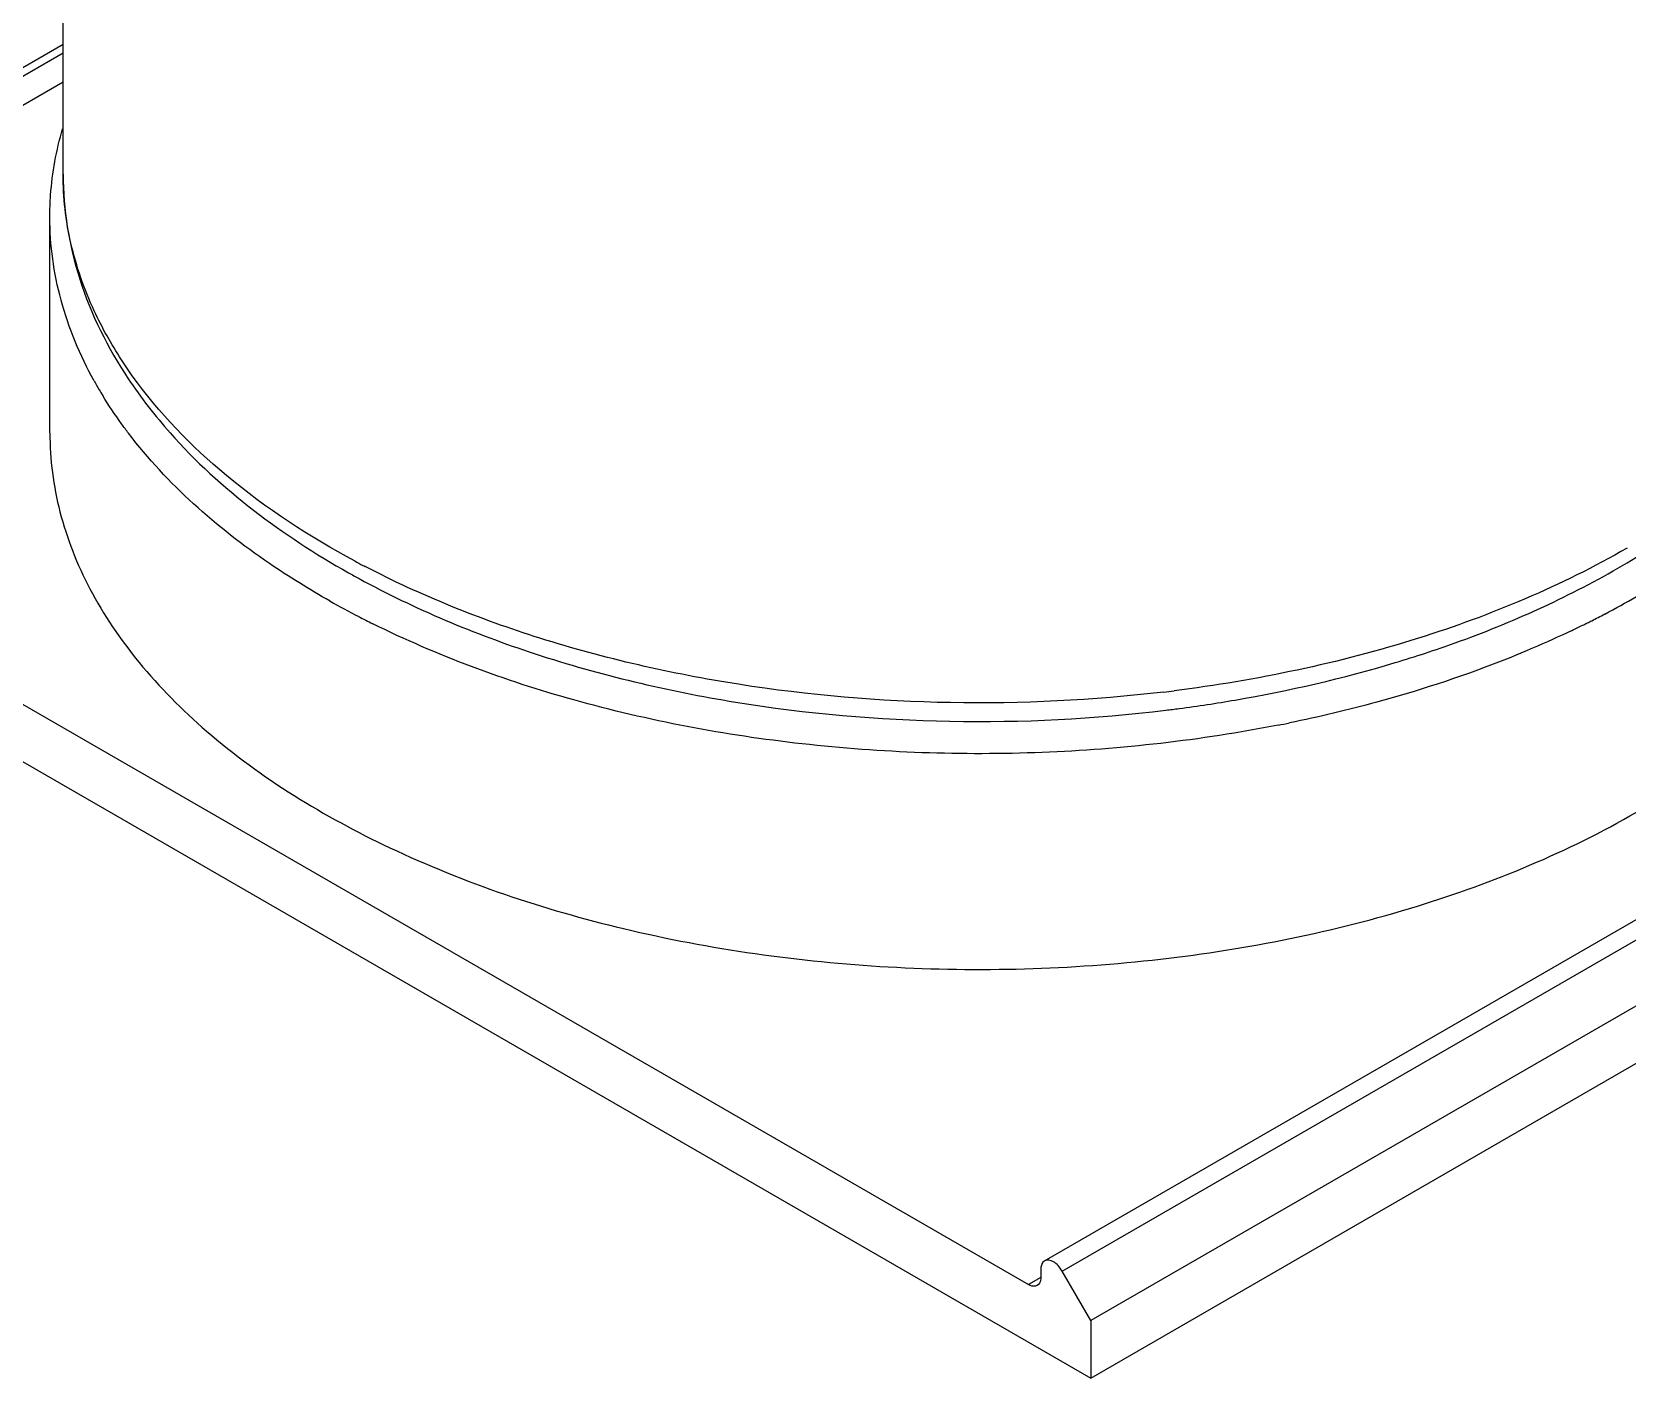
# Model space of a CAD drawing. Header units: millimetres. Extents: x 0 to 1189, y 0 to 841.
# Drawn here: x 652 to 742.5, y 426.8 to 503.2 of the extents above; entities that cross this region are included whole.
import ezdxf

# ---------------------------------------------------------------- set-up
doc = ezdxf.new("R2010")
doc.units = ezdxf.units.MM
doc.header["$LTSCALE"] = 65.395
doc.layers.get('0').update_dxf_attribs({"linetype": 'CONTINUOUS'})
doc.layers.add('SURFACES', color=7, linetype='CONTINUOUS')

msp = doc.modelspace()

# ---------------------------------------------------------------- linework, layer by layer
at = {"color": 9, "linetype": 'Continuous'}
for p, q in [((653.73, 502.479), (621.277, 483.743)), ((621.277, 483.264), (653.73, 502.001)), ((621.985, 482.04), (653.73, 500.368)), ((710.435, 432.845), (793.339, 480.709)), ((709.228, 432.486), (708.521, 432.078))]:
    msp.add_line(p, q, dxfattribs=at)
at = {"color": 7, "linetype": 'Continuous'}
for p, q in [((709.435, 433.422), (792.339, 481.287)), ((794.96, 477.901), (712.057, 430.037)), ((650.941, 465.322), (708.521, 432.078)), ((709.228, 432.965), (709.228, 432.486)), ((712.057, 430.037), (710.435, 432.845)), ((712.057, 430.037), (712.057, 426.771))]:
    msp.add_line(p, q, dxfattribs=at)
at = {"color": 9, "linetype": 'Continuous'}
for centre, radius, start, end in [((694.982, 519.081), 52.143, 241.74669, 242.30933), ((695.251, 519.592), 52.72, 242.30858, 242.46515), ((706.051, 551.245), 86.127, 276.76896, 277.15825)]:
    msp.add_arc(centre, radius, start, end, dxfattribs=at)
at = {"color": 7, "linetype": 'Continuous'}
for centre, radius, start, end in [((694.744, 516.536), 50.551, 240.60381, 241.37693), ((706.07, 548.276), 84.213, 276.99152, 277.51636)]:
    msp.add_arc(centre, radius, start, end, dxfattribs=at)
for points, knots in [([(653.73, 495.125), (653.73, 493.115), (654.403, 488.982), (656.269, 485.256), (657.43, 483.508)], [0, 0, 0, 0, 0.489327, 1, 1, 1, 1]), ([(741.982, 472.752), (744.723, 474.335), (749.66, 477.839), (753.555, 482.542), (754.953, 485.009)], [0, 0, 0, 0, 0.52754, 1, 1, 1, 1]), ([(657.43, 483.508), (658.148, 482.428), (661.591, 478.01), (666.196, 474.598), (669.932, 472.494)], [0, 0, 0, 0, 0.232245, 1, 1, 1, 1]), ([(652.98, 480.425), (652.981, 478.924), (653.382, 475.845), (655.149, 471.401), (658.014, 467.187), (663.407, 461.775), (672.597, 456.182), (685.81, 451.769), (700.637, 449.686), (715.877, 450.108), (730.285, 452.992), (739.126, 456.639), (743.03, 458.893)], [0, 0, 0, 0, 0.04286, 0.08749, 0.135325, 0.187292, 0.304559, 0.438231, 0.582577, 0.729731, 0.871318, 1, 1, 1, 1]), ([(729.34, 467.392), (730.484, 467.736), (734.837, 469.168), (739.048, 471.058), (741.982, 472.752)], [0, 0, 0, 0, 0.260665, 1, 1, 1, 1]), ([(670.528, 472.163), (673.706, 470.429), (680.697, 467.512), (692.022, 464.839), (704.079, 463.78), (712.261, 464.191), (716.321, 464.689)], [0, 0, 0, 0, 0.230796, 0.479748, 0.739228, 1, 1, 1, 1]), ([(717.086, 464.787), (718.143, 464.926), (722.274, 465.551), (726.36, 466.494), (729.34, 467.392)], [0, 0, 0, 0, 0.255072, 1, 1, 1, 1]), ([(709.435, 433.422), (709.402, 433.403), (709.267, 433.29), (709.228, 433.099), (709.228, 432.965)], [0, 0, 0, 0, 0.220886, 1, 1, 1, 1]), ([(710.435, 432.845), (710.371, 432.956), (710.222, 433.156), (709.919, 433.424), (709.58, 433.506), (709.435, 433.422)], [0, 0, 0, 0, 0.311733, 0.593488, 1, 1, 1, 1]), ([(709.021, 432.029), (708.988, 432.01), (708.822, 431.95), (708.637, 432.011), (708.521, 432.078)], [0, 0, 0, 0, 0.220859, 1, 1, 1, 1]), ([(709.228, 432.486), (709.228, 432.436), (709.217, 432.267), (709.126, 432.089), (709.021, 432.029)], [0, 0, 0, 0, 0.294965, 1, 1, 1, 1])]:
    msp.add_open_spline(points, degree=3, knots=knots, dxfattribs=at)
at = {"color": 9, "linetype": 'Continuous'}
for points, knots in [([(655.502, 487.355), (654.93, 488.587), (654.039, 491.13), (653.73, 493.811), (653.73, 495.125)], [0, 0, 0, 0, 0.508105, 1, 1, 1, 1]), ([(657.66, 483.676), (657.448, 483.973), (656.646, 485.148), (655.948, 486.395), (655.502, 487.355)], [0, 0, 0, 0, 0.256379, 1, 1, 1, 1]), ([(670.3, 473.151), (667.722, 474.536), (663.064, 477.561), (659.167, 481.567), (657.66, 483.676)], [0, 0, 0, 0, 0.530242, 1, 1, 1, 1]), ([(742.5, 473.897), (738.774, 471.745), (730.363, 468.234), (721.475, 466.379), (716.784, 465.789)], [0, 0, 0, 0, 0.476423, 1, 1, 1, 1]), ([(716.203, 465.718), (712.189, 465.242), (704.104, 464.848), (692.188, 465.861), (680.985, 468.414), (674.046, 471.193), (670.88, 472.844)], [0, 0, 0, 0, 0.260883, 0.520484, 0.769533, 1, 1, 1, 1])]:
    msp.add_open_spline(points, degree=3, knots=knots, dxfattribs=at)
at = {"layer": 'SURFACES', "color": 7, "linetype": 'Continuous'}
for p, q in [((653.73, 495.125), (653.73, 567.345)), ((652.98, 480.428), (652.98, 492.676)), ((712.057, 426.771), (794.96, 474.635)), ((650.941, 462.056), (712.057, 426.771))]:
    msp.add_line(p, q, dxfattribs=at)
for centre, radius, start, end in [((675.639, 494.562), 23.037, 209.02085, 210.46062), ((676.066, 494.812), 23.532, 210.45893, 211.3933), ((694.498, 516.356), 52.191, 240.60639, 242.63391), ((717.363, 515.624), 51.358, 297.696, 299.98518), ((695.636, 518.537), 54.652, 242.62546, 243.56469), ((716.093, 518.019), 54.068, 296.82519, 297.70828), ((715.027, 520.15), 56.451, 295.54846, 296.22187), ((715.401, 519.389), 55.603, 296.22278, 296.5328), ((715.634, 518.923), 55.082, 296.53282, 296.82703), ((706.949, 544.152), 81.842, 281.08942, 281.55717)]:
    msp.add_arc(centre, radius, start, end, dxfattribs=at)
for points, knots in [([(652.98, 492.676), (652.98, 493.096), (653.041, 494.79), (653.348, 496.473), (653.702, 497.696)], [0, 0, 0, 0, 0.248209, 1, 1, 1, 1]), ([(655.494, 483.386), (654.692, 484.832), (653.427, 487.847), (652.98, 491.095), (652.98, 492.676)], [0, 0, 0, 0, 0.51112, 1, 1, 1, 1]), ([(657.445, 480.413), (657.312, 480.588), (656.796, 481.283), (656.315, 482.003), (655.979, 482.554)], [0, 0, 0, 0, 0.253901, 1, 1, 1, 1]), ([(668.882, 470.883), (667.706, 471.546), (663.472, 474.159), (659.646, 477.525), (657.445, 480.413)], [0, 0, 0, 0, 0.270944, 1, 1, 1, 1]), ([(722.691, 463.838), (718.282, 462.974), (709.259, 461.954), (695.784, 462.428), (682.947, 464.838), (674.949, 467.789), (671.306, 469.6)], [0, 0, 0, 0, 0.256667, 0.516356, 0.767568, 1, 1, 1, 1]), ([(739.373, 469.219), (738.633, 468.865), (735.548, 467.471), (732.349, 466.334), (729.89, 465.603)], [0, 0, 0, 0, 0.242194, 1, 1, 1, 1]), ([(729.89, 465.603), (729.359, 465.445), (727.196, 464.828), (725.006, 464.309), (723.346, 463.969)], [0, 0, 0, 0, 0.246499, 1, 1, 1, 1])]:
    msp.add_open_spline(points, degree=3, knots=knots, dxfattribs=at)

doc.saveas('drawing.dxf')
